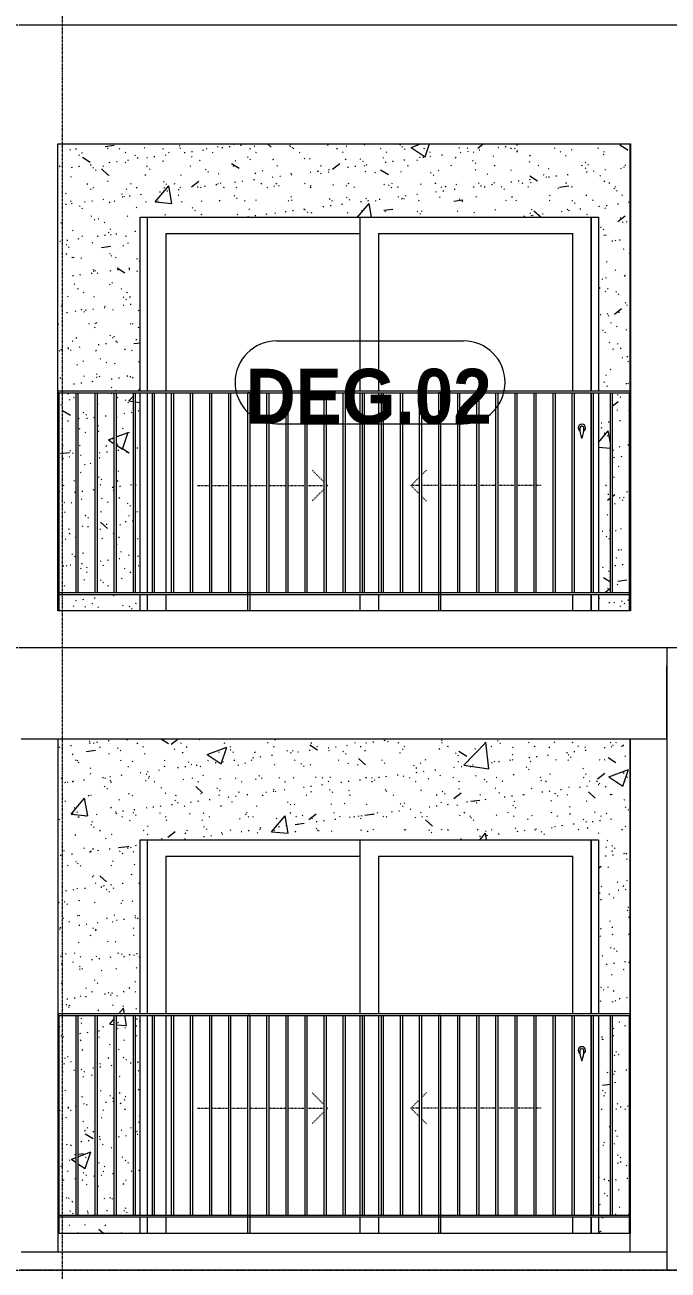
# Model space of a CAD drawing. Header units: millimetres. Extents: x 3451 to 201731, y -8641 to 35300.
# Drawn here: x 53332 to 56840, y 12400 to 19200 of the extents above; entities that cross this region are included whole.
import ezdxf

# ---------------------------------------------------------------- set-up
doc = ezdxf.new("R2010")
doc.units = ezdxf.units.MM
for name, pattern in [('Centre', [31.75, 6.35, -4.7625, 15.875, -4.7625]), ('Dash', [6, 3, -3]), ('Grid Line', [22.225, 12.7, -3.175, 3.175, -3.175])]:
    doc.linetypes.add(name, pattern=pattern)
for name, color, linetype, lineweight in [('0-1', 7, 'Continuous', 5), ('A-DOOR', 31, 'Continuous', 9), ('A-DOOR-FRAM', 31, 'Continuous', 9), ('A-DOOR-HDLN', 31, 'Dash', 18), ('A-DOOR-IDEN', 31, 'Continuous', 9), ('A-FLOR-HRAL', 11, 'Continuous', 9), ('A-FLOR-LEVL-2', 51, 'Centre', 9), ('A-WALL', 113, 'Continuous', 9), ('A-WALL-PATT-2', 9, 'Continuous', 9), ('I-WALL-1', 7, 'Continuous', 9), ('S-BEAM-3', 7, 'Continuous', 9), ('S-COLS', 52, 'Continuous', 9), ('S-GRID-1', 1, 'Grid Line', 9)]:
    doc.layers.add(name, color=color, linetype=linetype, lineweight=lineweight)
doc.styles.add('Arial_B_1', font='arialbd.ttf', dxfattribs={"width": 0.9, "height": 300})
pattern_1 = [(50, (49422.4, 14125), (1093.1, -95.63), [114.3, -1257.3]), (355, (49422.4, 14125), (-211.46, 1146.34), [91.44, -1005.84]), (100.451, (49513.5, 14117), (881.66, 1050.7), [97.14, -1068.54]), (46.184, (49422.4, 14429.8), (1626.47, -252.26), [171.45, -1885.95]), (96.636, (49558, 14408.8), (1424.42, 1484.57), [145.7, -1602.8]), (351.184, (49422.4, 14429.8), (1424.43, 1484.55), [137.16, -1508.76]), (21, (49574.8, 14353.6), (909.69, -613.59), [114.3, -1257.3]), (326, (49574.8, 14353.6), (370.81, 1105.13), [91.44, -1005.84]), (71.451, (49650.6, 14302.5), (1280.5, 491.53), [97.14, -1068.54]), (37.5, (49422.43, 14125), (18.531, 507.33), [50.29, -943.356, 50.29, -970.79, -1009.65]), (37.5, (49422.43, 14125), (18.531, 507.33), [-2014.73, 50.29, -959.36]), (7.5, (49422.43, 14125), (400.918, 601.084), [50.29, -531.876, 50.29, -920.496, -384.81]), (7.5, (49422.43, 14125), (400.918, 601.084), [-1552.956, 50.29, -334.52]), (327.5, (49082.58, 14125), (813.545, -34.374), [50.29, -330.71, 50.29, -1138.43, -1577.34]), (327.5, (49082.58, 14125), (813.545, -34.374), [-1569.72, 50.29, -1527.05]), (317.5, (48930.2, 14125), (888.775, 152.56), [50.29, -445.01, 50.29, -739.14, -1120.14]), (317.5, (48930.2, 14125), (888.775, 152.56), [-1284.73, 50.29, -1069.85])]
pattern_2 = [(37.5, (49422.43, 14125), (-4.7995, 146.8239), [5.029, -110.795, 5.029, -124.511, -123.825]), (37.5, (49422.43, 14125), (-4.7995, 146.8239), [-245.364, 5.029, -118.796]), (7.5, (49422.43, 14125), (134.8574, 215.047), [5.029, -57.455, 5.029, -99.365, -40.005]), (7.5, (49422.43, 14125), (134.8574, 215.047), [-166.878, 5.029, -34.976]), (327.5, (49328.7, 14125), (237.2978, 0.4316), [5.029, -33.071, 5.029, -132.131, -179.07]), (327.5, (49328.7, 14125), (237.2978, 0.4316), [-175.26, 5.029, -174.041]), (317.5, (49328.7, 14125), (229.067, 66.879), [5.029, -14.021, 5.029, -84.887, -102.87]), (317.5, (49328.7, 14125), (229.067, 66.879), [-108.966, 5.029, -97.841])]

# ---------------------------------------------------------------- blocks, each defined once
blk = doc.blocks.new('NCV_TKTC_KET CAU_rvt-1-TKCS_MẶT CẮT C')
at = {"layer": 'S-BEAM-3'}
for p, q in [((56833.3, 15800), (56833.3, 15700)), ((56833.3, 15300), (56833.3, 15700)), ((56833.3, 15300), (53311.9, 15300)), ((53311.9, 12500), (56633.3, 12500)), ((56633.3, 12500), (56833.3, 12500)), ((56833.3, 12500), (56833.3, 12400))]:
    blk.add_line(p, q, dxfattribs=at)
blk = doc.blocks.new('NCV_TKTC_TANG 3 - 4_rvt-1-TKCS_MẶT CẮT C')
at = {"layer": 'A-WALL-PATT-2'}
h = blk.add_hatch(dxfattribs=at)
h.set_pattern_fill('FP_4', color=256, style=0, pattern_type=2)
h.set_pattern_definition(pattern_1)
h.paths.add_polyline_path([(56630.3, 12600), (56630.3, 12690), (56460.3, 12690), (56460.3, 12600), (56618.5, 12600)])
h.paths.add_polyline_path([(53558.6, 12600), (53960.3, 12600), (53960.3, 12690), (53516.9, 12690), (53516.9, 12600)])
h.paths.add_polyline_path([(53621, 12700), (53715.2, 12700), (53715.2, 13790), (53621, 13790), (53621, 12892.6)])
h.paths.add_polyline_path([(53516.9, 12700), (53611, 12700), (53611, 13790), (53516.9, 13790)])
h.paths.add_polyline_path([(53819.3, 12700), (53819.3, 13790), (53725.2, 13790), (53725.2, 12700)])
h.paths.add_polyline_path([(53829.3, 12700), (53923.4, 12700), (53923.4, 13790), (53829.3, 13790), (53829.3, 12945.8)])
h.paths.add_polyline_path([(56630.3, 12700), (56630.3, 13790), (56536.2, 13790), (56536.2, 12700), (56611.2, 12700)])
h.paths.add_polyline_path([(56526.2, 12700), (56526.2, 13790), (56460.3, 13790), (56460.3, 12700)])
h.paths.add_polyline_path([(53933.4, 12700), (53960.3, 12700), (53960.3, 13790), (53933.4, 13790), (53933.4, 12945.8)])
h.paths.add_polyline_path([(53786.8, 13800), (53960.3, 13800), (53960.3, 14750), (56460.3, 14750), (56460.3, 13800), (56633.3, 13800), (56633.3, 15300), (53511.9, 15300), (53511.9, 13800), (53782.8, 13800)])
h = blk.add_hatch(dxfattribs=at)
h.set_pattern_fill('FP_5', color=256, style=0, pattern_type=2)
h.set_pattern_definition(pattern_2)
h.paths.add_polyline_path([(56630.3, 12600), (56630.3, 12690), (56460.3, 12690), (56460.3, 12600), (56618.5, 12600)])
h.paths.add_polyline_path([(53558.6, 12600), (53960.3, 12600), (53960.3, 12690), (53516.9, 12690), (53516.9, 12600)])
h.paths.add_polyline_path([(53621, 12700), (53715.2, 12700), (53715.2, 13790), (53621, 13790), (53621, 12892.6)])
h.paths.add_polyline_path([(53516.9, 12700), (53611, 12700), (53611, 13790), (53516.9, 13790)])
h.paths.add_polyline_path([(53819.3, 12700), (53819.3, 13790), (53725.2, 13790), (53725.2, 12700)])
h.paths.add_polyline_path([(53829.3, 12700), (53923.4, 12700), (53923.4, 13790), (53829.3, 13790), (53829.3, 12945.8)])
h.paths.add_polyline_path([(56630.3, 12700), (56630.3, 13790), (56536.2, 13790), (56536.2, 12700), (56611.2, 12700)])
h.paths.add_polyline_path([(56526.2, 12700), (56526.2, 13790), (56460.3, 13790), (56460.3, 12700)])
h.paths.add_polyline_path([(53933.4, 12700), (53960.3, 12700), (53960.3, 13790), (53933.4, 13790), (53933.4, 12945.8)])
h.paths.add_polyline_path([(53786.8, 13800), (53960.3, 13800), (53960.3, 14750), (56460.3, 14750), (56460.3, 13800), (56633.3, 13800), (56633.3, 15300), (53511.9, 15300), (53511.9, 13800), (53782.8, 13800)])
at = {"layer": 'I-WALL-1'}
for p, q in [((53960.3, 13800), (53960.3, 14750)), ((53960.3, 14750), (56460.3, 14750)), ((56460.3, 14750), (56460.3, 13800)), ((53960.3, 12700), (53960.3, 13790)), ((56460.3, 13790), (56460.3, 12700)), ((53960.3, 12600), (53960.3, 12690)), ((56460.3, 12690), (56460.3, 12600))]:
    blk.add_line(p, q, dxfattribs=at)
blk = doc.blocks.new('NCV_TKTC_TANG 5_rvt-1-TKCS_MẶT CẮT C')
at = {"layer": 'A-WALL-PATT-2'}
h = blk.add_hatch(dxfattribs=at)
h.set_pattern_fill('FP_4', color=256, style=0, pattern_type=2)
h.set_pattern_definition(pattern_1)
h.paths.add_polyline_path([(56609.6, 16000), (56630.3, 16000), (56630.3, 16090), (56460.3, 16090), (56460.3, 16000)])
h.paths.add_polyline_path([(53516.9, 16000), (53960.3, 16000), (53960.3, 16090), (53516.9, 16090), (53516.9, 16005)])
h.paths.add_polyline_path([(56460.3, 16100), (56526.2, 16100), (56526.2, 17190), (56460.3, 17190), (56460.3, 16542.9)])
h.paths.add_polyline_path([(53577.3, 16100), (53611, 16100), (53611, 17190), (53516.9, 17190), (53516.9, 16100)])
h.paths.add_polyline_path([(53960.3, 16100), (53960.3, 17190), (53933.4, 17190), (53933.4, 16100)])
h.paths.add_polyline_path([(53621, 16100), (53715.2, 16100), (53715.2, 17190), (53621, 17190), (53621, 16109.1)])
h.paths.add_polyline_path([(53923.4, 16100), (53923.4, 17190), (53829.3, 17190), (53829.3, 16100)])
h.paths.add_polyline_path([(53819.3, 16100), (53819.3, 17190), (53725.2, 17190), (53725.2, 16100)])
h.paths.add_polyline_path([(56602.6, 16100), (56630.3, 16100), (56630.3, 17190), (56536.2, 17190), (56536.2, 16100)])
h.paths.add_polyline_path([(53590.5, 17200), (53960.3, 17200), (53960.3, 18150), (56460.3, 18150), (56460.3, 17200), (56633.3, 17200), (56633.3, 18550), (53511.9, 18550), (53511.9, 17200)])
h = blk.add_hatch(dxfattribs=at)
h.set_pattern_fill('FP_5', color=256, style=0, pattern_type=2)
h.set_pattern_definition(pattern_2)
h.paths.add_polyline_path([(56609.6, 16000), (56630.3, 16000), (56630.3, 16090), (56460.3, 16090), (56460.3, 16000)])
h.paths.add_polyline_path([(53516.9, 16000), (53960.3, 16000), (53960.3, 16090), (53516.9, 16090), (53516.9, 16005)])
h.paths.add_polyline_path([(56460.3, 16100), (56526.2, 16100), (56526.2, 17190), (56460.3, 17190), (56460.3, 16542.9)])
h.paths.add_polyline_path([(53577.3, 16100), (53611, 16100), (53611, 17190), (53516.9, 17190), (53516.9, 16100)])
h.paths.add_polyline_path([(53960.3, 16100), (53960.3, 17190), (53933.4, 17190), (53933.4, 16100)])
h.paths.add_polyline_path([(53621, 16100), (53715.2, 16100), (53715.2, 17190), (53621, 17190), (53621, 16109.1)])
h.paths.add_polyline_path([(53923.4, 16100), (53923.4, 17190), (53829.3, 17190), (53829.3, 16100)])
h.paths.add_polyline_path([(53819.3, 16100), (53819.3, 17190), (53725.2, 17190), (53725.2, 16100)])
h.paths.add_polyline_path([(56602.6, 16100), (56630.3, 16100), (56630.3, 17190), (56536.2, 17190), (56536.2, 16100)])
h.paths.add_polyline_path([(53590.5, 17200), (53960.3, 17200), (53960.3, 18150), (56460.3, 18150), (56460.3, 17200), (56633.3, 17200), (56633.3, 18550), (53511.9, 18550), (53511.9, 17200)])
at = {"layer": 'I-WALL-1'}
for p, q in [((53960.3, 17200), (53960.3, 18150)), ((53960.3, 18150), (56460.3, 18150)), ((56460.3, 18150), (56460.3, 17200)), ((53960.3, 16100), (53960.3, 17190)), ((56460.3, 17190), (56460.3, 16100)), ((53960.3, 16000), (53960.3, 16090)), ((56460.3, 16090), (56460.3, 16000))]:
    blk.add_line(p, q, dxfattribs=at)
blk = doc.blocks.new('DEG_02-DEG_03 - DEG_02-2500x2400mm-CỬA ĐI 02 CÁNH TRƯỢT-625766-TKCS_MẶT CẮT C')
at = {"layer": 'A-DOOR'}
for p, q in [((55160.3, 10400), (55160.3, 11350)), ((56420.3, 11350), (56420.3, 10400)), ((54100.3, 11260), (54100.3, 10400)), ((54100.3, 11260), (55160.3, 11260)), ((55260.3, 11260), (55260.3, 10400)), ((55260.3, 11260), (56320.3, 11260)), ((56320.3, 10400), (56320.3, 11260)), ((54100.3, 10390), (54100.3, 9300)), ((55160.3, 9300), (55160.3, 10390)), ((55260.3, 10390), (55260.3, 9300)), ((56420.3, 10390), (56420.3, 9300)), ((54100.3, 9290), (54100.3, 9200)), ((55160.3, 9200), (55160.3, 9290)), ((55260.3, 9290), (55260.3, 9200)), ((56320.3, 9200), (56320.3, 9290)), ((56420.3, 9290), (56420.3, 9200))]:
    blk.add_line(p, q, dxfattribs=at)
at = {"layer": 'A-DOOR', "flags": 128}
blk.add_lwpolyline([(56371.8, 10208.7), (56371.8, 10208.7), (56371.8, 10208.7), (56371.8, 10208.7), (56371.8, 10208.7), (56371.8, 10208.7), (56371.8, 10208.7), (56371.7, 10208.7), (56371.7, 10208.7), (56371.7, 10208.7), (56371.7, 10208.7), (56371.6, 10208.7), (56371.6, 10208.7), (56371.6, 10208.7), (56371.5, 10208.7), (56371.5, 10208.7), (56371.5, 10208.7), (56371.4, 10208.7), (56371.4, 10208.7), (56371.4, 10208.7), (56371.3, 10208.7), (56371.3, 10208.7), (56371.2, 10208.7), (56371.2, 10208.7), (56371.1, 10208.7), (56371.1, 10208.7), (56371, 10208.7), (56371, 10208.7), (56370.9, 10208.7), (56370.9, 10208.7), (56370.8, 10208.7), (56370.7, 10208.7), (56370.7, 10208.7), (56370.6, 10208.7), (56370.6, 10208.7), (56370.5, 10208.7), (56370.4, 10208.7), (56370.4, 10208.7), (56370.3, 10208.7), (56370.3, 10208.7), (56370.2, 10208.7), (56370.1, 10208.7), (56370.1, 10208.7), (56370, 10208.7), (56370, 10208.7), (56369.9, 10208.7), (56369.9, 10208.7), (56369.8, 10208.7), (56369.7, 10208.7), (56369.7, 10208.7), (56369.6, 10208.7), (56369.6, 10208.7), (56369.5, 10208.7), (56369.5, 10208.7), (56369.4, 10208.7), (56369.4, 10208.7), (56369.3, 10208.7), (56369.3, 10208.7), (56369.2, 10208.7), (56369.2, 10208.7), (56369.2, 10208.7), (56369.1, 10208.7), (56369.1, 10208.7), (56369.1, 10208.7), (56369, 10208.7), (56369, 10208.7), (56369, 10208.7), (56368.9, 10208.7), (56368.9, 10208.7), (56368.9, 10208.7), (56368.9, 10208.7), (56368.9, 10208.7), (56368.8, 10208.7), (56368.8, 10208.7), (56368.8, 10208.7), (56368.8, 10208.7), (56368.8, 10208.7)], dxfattribs=at)
at = {"layer": 'A-DOOR'}
for centre, radius, start, end in [((56370.3, 10200), 20, 0, 180), ((56368.8, 10199.2), 9.45, 90, 180), ((56371.8, 10199.2), 9.45, 0, 90), ((56370.3, 10200), 20, 180, 240), ((56524.1, 10199.2), 164.8, 180, 199.13397), ((56370.7, 10146), 2.34, 199.13397, 261.03098), ((56369.9, 10146), 2.34, 278.96902, 340.86603), ((56216.5, 10199.2), 164.8, 340.86603, 0), ((56370.3, 10200), 20, 300, 0)]:
    blk.add_arc(centre, radius, start, end, dxfattribs=at)
at = {"layer": 'A-DOOR-FRAM'}
for p, q in [((54000.3, 10400), (54000.3, 11350)), ((56420.3, 10400), (56420.3, 11350)), ((54000.3, 9300), (54000.3, 10390)), ((56420.3, 9300), (56420.3, 10390)), ((54000.3, 9200), (54000.3, 9290)), ((56420.3, 9200), (56420.3, 9290))]:
    blk.add_line(p, q, dxfattribs=at)
at = {"layer": 'A-DOOR-HDLN'}
for p, q in [((54964.5, 9902.8), (54898.2, 9969.1)), ((55437.6, 9884.2), (55485.1, 9931.7)), ((55495.1, 9941.7), (55522.4, 9969.1)), ((54273.1, 9884.2), (54339.8, 9884.2)), ((54349.8, 9884.2), (54443.9, 9884.2)), ((54453.9, 9884.2), (54548.1, 9884.2)), ((54558.1, 9884.2), (54652.2, 9884.2)), ((54662.2, 9884.2), (54756.3, 9884.2)), ((54766.3, 9884.2), (54860.4, 9884.2)), ((54870.4, 9884.2), (54964.5, 9884.2)), ((54964.5, 9865.7), (54898.2, 9799.4)), ((54983.1, 9884.2), (54974.5, 9892.8)), ((54983.1, 9884.2), (54974.5, 9875.7)), ((54974.5, 9884.2), (54983.1, 9884.2)), ((55437.6, 9884.2), (55485.1, 9836.7)), ((55485.1, 9884.2), (55437.6, 9884.2)), ((55589.2, 9884.2), (55495.1, 9884.2)), ((55693.3, 9884.2), (55599.2, 9884.2)), ((55797.4, 9884.2), (55703.3, 9884.2)), ((55901.5, 9884.2), (55807.4, 9884.2)), ((56005.6, 9884.2), (55911.5, 9884.2)), ((56109.7, 9884.2), (56015.6, 9884.2)), ((56147.6, 9884.2), (56119.7, 9884.2)), ((55495.1, 9826.7), (55522.4, 9799.4))]:
    blk.add_line(p, q, dxfattribs=at)
blk = doc.blocks.new('Railing - 10mm-1251313-TKCS_MẶT CẮT C')
at = {"layer": 'A-FLOR-HRAL'}
for p, q in [((61811, 5900), (61811, 6990)), ((61821, 6990), (61821, 5900))]:
    blk.add_line(p, q, dxfattribs=at)
blk = doc.blocks.new('Railing - 50 x 10mm-1251315-TKCS_MẶT CẮT C')
at = {"layer": 'A-FLOR-HRAL'}
for p, q in [((62758.1, 6990), (62748.1, 6990)), ((62748.1, 5800), (62748.1, 6990)), ((62758.1, 6990), (62758.1, 5800))]:
    blk.add_line(p, q, dxfattribs=at)
blk = doc.blocks.new('Railing - 50 x 10mm-1251311-TKCS_MẶT CẮT C')
at = {"layer": 'A-FLOR-HRAL'}
for q in [(61711.9, 6990), (61716.9, 5800)]:
    blk.add_line((61716.9, 6990), q, dxfattribs=at)
blk = doc.blocks.new('Railing - 50 x 10mm-V172-TKCS_MẶT CẮT C')
at = {"layer": 'A-FLOR-HRAL'}
for p in [(56633.3, 17190), (56630.3, 15999.7)]:
    blk.add_line(p, (56630.3, 17190), dxfattribs=at)
blk = doc.blocks.new('Railing - Railing-3262433-TKCS_MẶT CẮT C')
at = {"layer": 'A-FLOR-HRAL'}
for p, q in [((53511.9, 16100), (56633.3, 16100)), ((53511.9, 16090), (56633.3, 16090))]:
    blk.add_line(p, q, dxfattribs=at)
for name, p in [('Railing - 50 x 10mm-1251311-TKCS_MẶT CẮT C', (-8200, 10200)), ('Railing - 10mm-1251313-TKCS_MẶT CẮT C', (-8200, 10200)), ('Railing - 10mm-1251313-TKCS_MẶT CẮT C', (-8095.9, 10200)), ('Railing - 10mm-1251313-TKCS_MẶT CẮT C', (-7991.8, 10200)), ('Railing - 10mm-1251313-TKCS_MẶT CẮT C', (-7887.7, 10200)), ('Railing - 10mm-1251313-TKCS_MẶT CẮT C', (-7783.6, 10200)), ('Railing - 10mm-1251313-TKCS_MẶT CẮT C', (-7679.4, 10200)), ('Railing - 10mm-1251313-TKCS_MẶT CẮT C', (-7575.3, 10200)), ('Railing - 10mm-1251313-TKCS_MẶT CẮT C', (-7471.2, 10200)), ('Railing - 10mm-1251313-TKCS_MẶT CẮT C', (-7367.1, 10200)), ('Railing - 50 x 10mm-1251315-TKCS_MẶT CẮT C', (-8200, 10200)), ('Railing - 10mm-1251313-TKCS_MẶT CẮT C', (-7158.9, 10200)), ('Railing - 10mm-1251313-TKCS_MẶT CẮT C', (-7054.8, 10200)), ('Railing - 10mm-1251313-TKCS_MẶT CẮT C', (-6950.7, 10200)), ('Railing - 10mm-1251313-TKCS_MẶT CẮT C', (-6846.5, 10200)), ('Railing - 10mm-1251313-TKCS_MẶT CẮT C', (-6742.4, 10200)), ('Railing - 10mm-1251313-TKCS_MẶT CẮT C', (-6638.3, 10200)), ('Railing - 10mm-1251313-TKCS_MẶT CẮT C', (-6534.2, 10200)), ('Railing - 10mm-1251313-TKCS_MẶT CẮT C', (-6430.1, 10200)), ('Railing - 10mm-1251313-TKCS_MẶT CẮT C', (-6326, 10200)), ('Railing - 50 x 10mm-1251315-TKCS_MẶT CẮT C', (-7158.9, 10200)), ('Railing - 10mm-1251313-TKCS_MẶT CẮT C', (-6117.8, 10200)), ('Railing - 10mm-1251313-TKCS_MẶT CẮT C', (-6013.6, 10200)), ('Railing - 10mm-1251313-TKCS_MẶT CẮT C', (-5909.5, 10200)), ('Railing - 10mm-1251313-TKCS_MẶT CẮT C', (-5805.4, 10200)), ('Railing - 10mm-1251313-TKCS_MẶT CẮT C', (-5701.3, 10200)), ('Railing - 10mm-1251313-TKCS_MẶT CẮT C', (-5597.2, 10200)), ('Railing - 10mm-1251313-TKCS_MẶT CẮT C', (-5493.1, 10200)), ('Railing - 10mm-1251313-TKCS_MẶT CẮT C', (-5389, 10200)), ('Railing - 10mm-1251313-TKCS_MẶT CẮT C', (-5284.9, 10200)), ('Railing - 50 x 10mm-V172-TKCS_MẶT CẮT C', (0, 0))]:
    blk.add_blockref(name, p)
blk = doc.blocks.new('Top Rail Type - Top Rail_Internal_-3262434-TKCS_MẶT CẮT C')
at = {"layer": 'A-FLOR-HRAL'}
for p, q in [((56633.3, 17200), (53511.9, 17200)), ((53511.9, 17190), (56633.3, 17190))]:
    blk.add_line(p, q, dxfattribs=at)
blk = doc.blocks.new('Railing - 50 x 10mm-V204-TKCS_MẶT CẮT C')
at = {"layer": 'A-FLOR-HRAL'}
for p in [(56633.3, 13790), (56630.3, 12599.7)]:
    blk.add_line(p, (56630.3, 13790), dxfattribs=at)
blk = doc.blocks.new('Railing - Railing-3817529-TKCS_MẶT CẮT C')
at = {"layer": 'A-FLOR-HRAL'}
for p, q in [((53511.9, 12700), (56633.3, 12700)), ((53511.9, 12690), (56633.3, 12690))]:
    blk.add_line(p, q, dxfattribs=at)
for name, p in [('Railing - 50 x 10mm-1251311-TKCS_MẶT CẮT C', (-8200, 6800)), ('Railing - 10mm-1251313-TKCS_MẶT CẮT C', (-8200, 6800)), ('Railing - 10mm-1251313-TKCS_MẶT CẮT C', (-8095.9, 6800)), ('Railing - 10mm-1251313-TKCS_MẶT CẮT C', (-7991.8, 6800)), ('Railing - 10mm-1251313-TKCS_MẶT CẮT C', (-7887.7, 6800)), ('Railing - 10mm-1251313-TKCS_MẶT CẮT C', (-7783.6, 6800)), ('Railing - 10mm-1251313-TKCS_MẶT CẮT C', (-7679.4, 6800)), ('Railing - 10mm-1251313-TKCS_MẶT CẮT C', (-7575.3, 6800)), ('Railing - 10mm-1251313-TKCS_MẶT CẮT C', (-7471.2, 6800)), ('Railing - 10mm-1251313-TKCS_MẶT CẮT C', (-7367.1, 6800)), ('Railing - 50 x 10mm-1251315-TKCS_MẶT CẮT C', (-8200, 6800)), ('Railing - 10mm-1251313-TKCS_MẶT CẮT C', (-7158.9, 6800)), ('Railing - 10mm-1251313-TKCS_MẶT CẮT C', (-7054.8, 6800)), ('Railing - 10mm-1251313-TKCS_MẶT CẮT C', (-6950.7, 6800)), ('Railing - 10mm-1251313-TKCS_MẶT CẮT C', (-6846.5, 6800)), ('Railing - 10mm-1251313-TKCS_MẶT CẮT C', (-6742.4, 6800)), ('Railing - 10mm-1251313-TKCS_MẶT CẮT C', (-6638.3, 6800)), ('Railing - 10mm-1251313-TKCS_MẶT CẮT C', (-6534.2, 6800)), ('Railing - 10mm-1251313-TKCS_MẶT CẮT C', (-6430.1, 6800)), ('Railing - 10mm-1251313-TKCS_MẶT CẮT C', (-6326, 6800)), ('Railing - 50 x 10mm-1251315-TKCS_MẶT CẮT C', (-7158.9, 6800)), ('Railing - 10mm-1251313-TKCS_MẶT CẮT C', (-6117.8, 6800)), ('Railing - 10mm-1251313-TKCS_MẶT CẮT C', (-6013.6, 6800)), ('Railing - 10mm-1251313-TKCS_MẶT CẮT C', (-5909.5, 6800)), ('Railing - 10mm-1251313-TKCS_MẶT CẮT C', (-5805.4, 6800)), ('Railing - 10mm-1251313-TKCS_MẶT CẮT C', (-5701.3, 6800)), ('Railing - 10mm-1251313-TKCS_MẶT CẮT C', (-5597.2, 6800)), ('Railing - 10mm-1251313-TKCS_MẶT CẮT C', (-5493.1, 6800)), ('Railing - 10mm-1251313-TKCS_MẶT CẮT C', (-5389, 6800)), ('Railing - 10mm-1251313-TKCS_MẶT CẮT C', (-5284.9, 6800)), ('Railing - 50 x 10mm-V204-TKCS_MẶT CẮT C', (0, 0))]:
    blk.add_blockref(name, p)
blk = doc.blocks.new('Top Rail Type - Top Rail_Internal_-3817530-TKCS_MẶT CẮT C')
at = {"layer": 'A-FLOR-HRAL'}
for p, q in [((56633.3, 13800), (53511.9, 13800)), ((53511.9, 13790), (56633.3, 13790))]:
    blk.add_line(p, q, dxfattribs=at)
blk = doc.blocks.new('STN_Door Tag - STN_Door Tag-1788670-TKCS_MẶT CẮT C')
at = {"layer": 'A-DOOR-IDEN'}
for p, q in [((34031.7, 10331.8), (35051.8, 10331.8)), ((34031.7, 9879), (35051.8, 9879))]:
    blk.add_line(p, q, dxfattribs=at)
for centre, start, end in [((34031.7, 10105.4), 90, 270), ((35051.8, 10105.4), 270, 90)]:
    blk.add_arc(centre, 226.4, start, end, dxfattribs=at)

msp = doc.modelspace()

# ---------------------------------------------------------------- linework, layer by layer
at = {"layer": 'A-FLOR-LEVL-2'}
for p, q in [((3450.8, 19200), (93442.9, 19200)), ((3450.8, 15800), (93442.9, 15800)), ((3450.8, 12400), (93442.9, 12400))]:
    msp.add_line(p, q, dxfattribs=at)
at = {"layer": 'A-WALL'}
for p, q in [((53301.9, 19200), (60434.9, 19200)), ((53511.9, 16000), (53511.9, 18550)), ((53511.9, 18550), (56635.3, 18550)), ((56635.3, 18550), (56635.3, 16000)), ((56635.3, 16000), (53511.9, 16000)), ((53301.9, 15800), (60434.9, 15800)), ((56835.3, 12400), (56835.3, 15800)), ((53511.9, 15300), (53511.9, 12600)), ((56635.3, 12600), (56635.3, 15300)), ((56635.3, 12600), (53511.9, 12600)), ((60434.9, 12400), (53301.9, 12400))]:
    msp.add_line(p, q, dxfattribs=at)
at = {"layer": 'S-COLS'}
for p, q in [((56633.3, 15999.9), (56633.3, 18550)), ((53511.9, 15300), (53511.9, 12500)), ((56633.3, 12500), (56633.3, 15300)), ((56833.3, 15300), (56833.3, 12500))]:
    msp.add_line(p, q, dxfattribs=at)
at = {"layer": 'S-GRID-1'}
msp.add_line((53536.9, -1941), (53536.9, 30542.5), dxfattribs=at)

# ---------------------------------------------------------------- block references
at = {"layer": '0-1'}
for name in ['NCV_TKTC_KET CAU_rvt-1-TKCS_MẶT CẮT C', 'NCV_TKTC_TANG 5_rvt-1-TKCS_MẶT CẮT C', 'NCV_TKTC_TANG 3 - 4_rvt-1-TKCS_MẶT CẮT C']:
    msp.add_blockref(name, (0, 0), dxfattribs=at)
at = {"layer": 'A-DOOR'}
for p in [(0, 6800), (0, 3400)]:
    msp.add_blockref('DEG_02-DEG_03 - DEG_02-2500x2400mm-CỬA ĐI 02 CÁNH TRƯỢT-625766-TKCS_MẶT CẮT C', p, dxfattribs=at)
at = {"layer": 'A-DOOR-IDEN'}
msp.add_blockref('STN_Door Tag - STN_Door Tag-1788670-TKCS_MẶT CẮT C', (20673.2, 7142.4), dxfattribs=at)
at = {"layer": 'A-FLOR-HRAL'}
for name in ['Top Rail Type - Top Rail_Internal_-3262434-TKCS_MẶT CẮT C', 'Railing - Railing-3262433-TKCS_MẶT CẮT C', 'Top Rail Type - Top Rail_Internal_-3817530-TKCS_MẶT CẮT C', 'Railing - Railing-3817529-TKCS_MẶT CẮT C']:
    msp.add_blockref(name, (0, 0), dxfattribs=at)

# ---------------------------------------------------------------- texts
at = {"layer": 'A-DOOR-IDEN', "insert": (55207.3, 17170), "char_height": 300, "width": 1375.65, "attachment_point": 5, "line_spacing_factor": 0.936439, "style": 'Arial_B_1'}
msp.add_mtext('\\pt6.75,13.5,20.25,27,33.75,40.5,47.25,54,60.75,67.5,74.25,81,87.75,94.5,101.25,108,114.75,121.5,128.25,135,141.75,148.5,155.25,162,168.75,175.5,182.25,189,195.75,202.5,209.25,216;DEG.02', dxfattribs=at)

doc.saveas('drawing.dxf')
